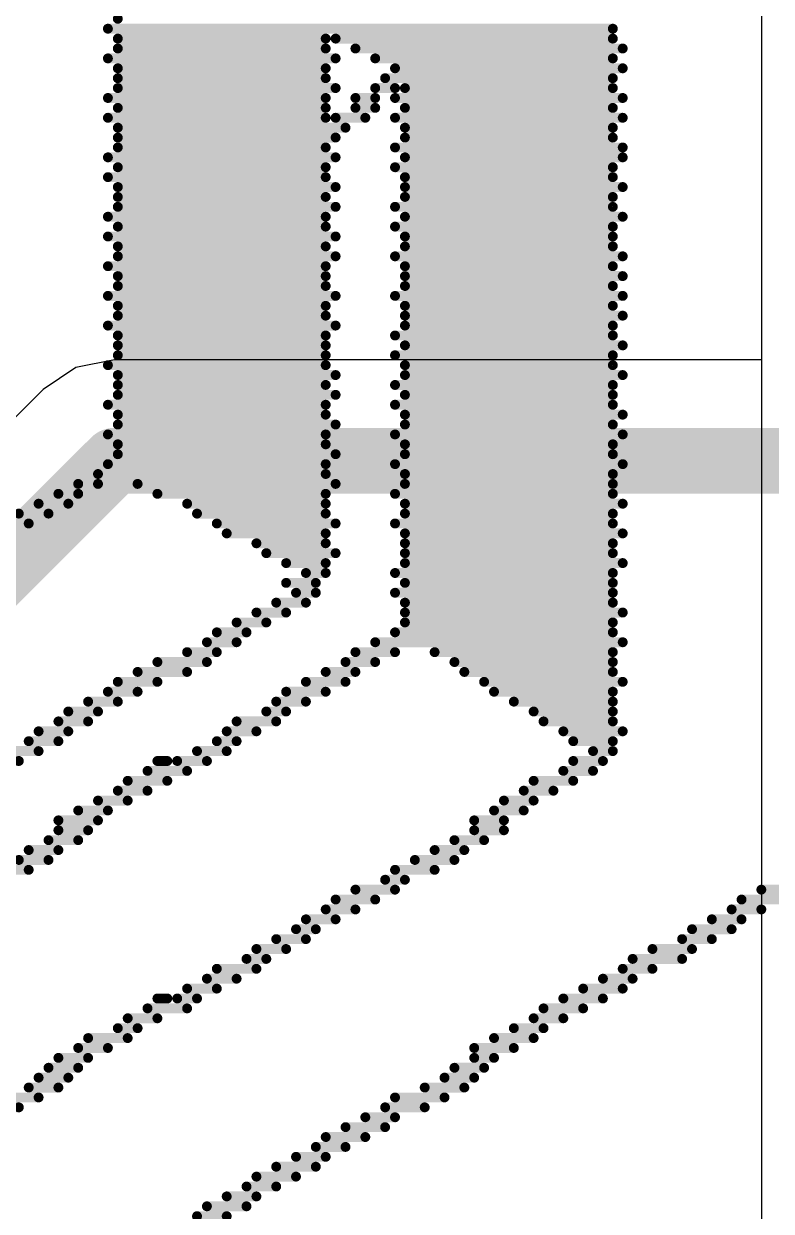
# Model space of a CAD drawing. Header units: millimetres. Extents: x 84.4 to 173.9, y 144 to 177.
# Drawn here: x 141.005 to 143.881, y 156.127 to 160.699 of the extents above; entities that cross this region are included whole.
import ezdxf

# ---------------------------------------------------------------- set-up
doc = ezdxf.new("R2010")
doc.units = ezdxf.units.MM
for name, color, linetype in [('BottomLayer', 5, 'Continuous'), ('BottomOverlay', 54, 'Continuous'), ('TopLayer', 1, 'Continuous')]:
    doc.layers.add(name, color=color, linetype=linetype)

msp = doc.modelspace()

# ---------------------------------------------------------------- linework, layer by layer
at = {"layer": 'BottomLayer'}
for p, q in [((143.843, 167.1113), (143.843, 159.4047)), ((141.3538, 159.4047), (141.2052, 159.3751)), ((143.843, 159.4047), (141.3538, 159.4047)), ((141.2052, 159.3751), (141.0791, 159.2909)), ((141.0791, 159.2909), (134.0047, 152.2165))]:
    msp.add_line(p, q, dxfattribs=at)
at = {"layer": 'BottomLayer', "const_width": 0.254}
for points in [[(134.1656, 151.828), (141.3538, 159.0162)], [(141.3538, 159.0162), (150.828, 159.0162)]]:
    msp.add_lwpolyline(points, dxfattribs=at)
at = {"layer": 'BottomLayer', "const_width": 0.127}
msp.add_lwpolyline([(141.2903, 159.0162, 1), (141.4173, 159.0162, 1)], format="xyb", close=True, dxfattribs=at)
msp.add_lwpolyline([(141.2903, 159.0162, 1), (141.4173, 159.0162, 1)], format="xyb", close=True, dxfattribs=at)
at = {"layer": 'BottomOverlay', "const_width": 0.0191}
for points in [[(141.357, 160.718, 1), (141.376, 160.718, 1)], [(141.3189, 160.6799, 1), (141.3379, 160.6799, 1)], [(141.357, 160.6418, 1), (141.376, 160.6418, 1)], [(142.1571, 160.6418, 1), (142.1761, 160.6418, 1)], [(142.1952, 160.6418, 1), (142.2142, 160.6418, 1)], [(143.262, 160.6799, 1), (143.281, 160.6799, 1)], [(143.262, 160.6418, 1), (143.281, 160.6418, 1)], [(141.357, 160.6037, 1), (141.376, 160.6037, 1)], [(142.1571, 160.6037, 1), (142.1761, 160.6037, 1)], [(142.2714, 160.6037, 1), (142.2904, 160.6037, 1)], [(143.3001, 160.6037, 1), (143.3191, 160.6037, 1)], [(141.3189, 160.5656, 1), (141.3379, 160.5656, 1)], [(142.1952, 160.5656, 1), (142.2142, 160.5656, 1)], [(142.3476, 160.5656, 1), (142.3666, 160.5656, 1)], [(143.262, 160.5656, 1), (143.281, 160.5656, 1)], [(141.357, 160.5275, 1), (141.376, 160.5275, 1)], [(142.1571, 160.5275, 1), (142.1761, 160.5275, 1)], [(142.4238, 160.5275, 1), (142.4428, 160.5275, 1)], [(143.3001, 160.5275, 1), (143.3191, 160.5275, 1)], [(141.357, 160.4894, 1), (141.376, 160.4894, 1)], [(142.1571, 160.4894, 1), (142.1761, 160.4894, 1)], [(142.3857, 160.4894, 1), (142.4047, 160.4894, 1)], [(143.262, 160.4894, 1), (143.281, 160.4894, 1)], [(141.3189, 160.4132, 1), (141.3379, 160.4132, 1)], [(141.357, 160.4513, 1), (141.376, 160.4513, 1)], [(142.1571, 160.4132, 1), (142.1761, 160.4132, 1)], [(142.1952, 160.4513, 1), (142.2142, 160.4513, 1)], [(142.2714, 160.4132, 1), (142.2904, 160.4132, 1)], [(142.3476, 160.4513, 1), (142.3666, 160.4513, 1)], [(142.3476, 160.4132, 1), (142.3666, 160.4132, 1)], [(142.4238, 160.4513, 1), (142.4428, 160.4513, 1)], [(142.4238, 160.4132, 1), (142.4428, 160.4132, 1)], [(142.4619, 160.4513, 1), (142.4809, 160.4513, 1)], [(143.262, 160.4513, 1), (143.281, 160.4513, 1)], [(143.3001, 160.4132, 1), (143.3191, 160.4132, 1)], [(141.357, 160.3751, 1), (141.376, 160.3751, 1)], [(142.1571, 160.3751, 1), (142.1761, 160.3751, 1)], [(142.2714, 160.3751, 1), (142.2904, 160.3751, 1)], [(142.3476, 160.3751, 1), (142.3666, 160.3751, 1)], [(142.4619, 160.3751, 1), (142.4809, 160.3751, 1)], [(143.262, 160.3751, 1), (143.281, 160.3751, 1)], [(141.3189, 160.337, 1), (141.3379, 160.337, 1)], [(142.1571, 160.337, 1), (142.1761, 160.337, 1)], [(142.1952, 160.337, 1), (142.2142, 160.337, 1)], [(142.3095, 160.337, 1), (142.3285, 160.337, 1)], [(142.4238, 160.337, 1), (142.4428, 160.337, 1)], [(143.3001, 160.337, 1), (143.3191, 160.337, 1)], [(141.357, 160.2989, 1), (141.376, 160.2989, 1)], [(142.2333, 160.2989, 1), (142.2523, 160.2989, 1)], [(142.4619, 160.2989, 1), (142.4809, 160.2989, 1)], [(143.262, 160.2989, 1), (143.281, 160.2989, 1)], [(141.357, 160.2608, 1), (141.376, 160.2608, 1)], [(142.1952, 160.2608, 1), (142.2142, 160.2608, 1)], [(142.4619, 160.2608, 1), (142.4809, 160.2608, 1)], [(143.262, 160.2608, 1), (143.281, 160.2608, 1)], [(141.3189, 160.1846, 1), (141.3379, 160.1846, 1)], [(141.357, 160.2227, 1), (141.376, 160.2227, 1)], [(142.1571, 160.2227, 1), (142.1761, 160.2227, 1)], [(142.1952, 160.1846, 1), (142.2142, 160.1846, 1)], [(142.4238, 160.2227, 1), (142.4428, 160.2227, 1)], [(142.4619, 160.1846, 1), (142.4809, 160.1846, 1)], [(143.3001, 160.2227, 1), (143.3191, 160.2227, 1)], [(143.3001, 160.1846, 1), (143.3191, 160.1846, 1)], [(141.357, 160.1465, 1), (141.376, 160.1465, 1)], [(142.1571, 160.1465, 1), (142.1761, 160.1465, 1)], [(142.4238, 160.1465, 1), (142.4428, 160.1465, 1)], [(143.262, 160.1465, 1), (143.281, 160.1465, 1)], [(141.3189, 160.1084, 1), (141.3379, 160.1084, 1)], [(142.1571, 160.1084, 1), (142.1761, 160.1084, 1)], [(142.4619, 160.1084, 1), (142.4809, 160.1084, 1)], [(143.262, 160.1084, 1), (143.281, 160.1084, 1)], [(141.357, 160.0703, 1), (141.376, 160.0703, 1)], [(142.1952, 160.0703, 1), (142.2142, 160.0703, 1)], [(142.4619, 160.0703, 1), (142.4809, 160.0703, 1)], [(143.3001, 160.0703, 1), (143.3191, 160.0703, 1)], [(141.357, 160.0322, 1), (141.376, 160.0322, 1)], [(142.1571, 160.0322, 1), (142.1761, 160.0322, 1)], [(142.4619, 160.0322, 1), (142.4809, 160.0322, 1)], [(143.262, 160.0322, 1), (143.281, 160.0322, 1)], [(141.3189, 159.956, 1), (141.3379, 159.956, 1)], [(141.357, 159.9941, 1), (141.376, 159.9941, 1)], [(142.1571, 159.956, 1), (142.1761, 159.956, 1)], [(142.1952, 159.9941, 1), (142.2142, 159.9941, 1)], [(142.4238, 159.9941, 1), (142.4428, 159.9941, 1)], [(142.4619, 159.956, 1), (142.4809, 159.956, 1)], [(143.262, 159.9941, 1), (143.281, 159.9941, 1)], [(143.3001, 159.956, 1), (143.3191, 159.956, 1)], [(141.357, 159.9179, 1), (141.376, 159.9179, 1)], [(142.1571, 159.9179, 1), (142.1761, 159.9179, 1)], [(142.4238, 159.9179, 1), (142.4428, 159.9179, 1)], [(143.262, 159.9179, 1), (143.281, 159.9179, 1)], [(141.3189, 159.8798, 1), (141.3379, 159.8798, 1)], [(142.1952, 159.8798, 1), (142.2142, 159.8798, 1)], [(142.4619, 159.8798, 1), (142.4809, 159.8798, 1)], [(143.262, 159.8798, 1), (143.281, 159.8798, 1)], [(141.357, 159.8417, 1), (141.376, 159.8417, 1)], [(142.1571, 159.8417, 1), (142.1761, 159.8417, 1)], [(142.4619, 159.8417, 1), (142.4809, 159.8417, 1)], [(143.262, 159.8417, 1), (143.281, 159.8417, 1)], [(141.357, 159.8036, 1), (141.376, 159.8036, 1)], [(142.1952, 159.8036, 1), (142.2142, 159.8036, 1)], [(142.4238, 159.8036, 1), (142.4428, 159.8036, 1)], [(143.3001, 159.8036, 1), (143.3191, 159.8036, 1)], [(141.3189, 159.7655, 1), (141.3379, 159.7655, 1)], [(141.357, 159.7274, 1), (141.376, 159.7274, 1)], [(142.1571, 159.7655, 1), (142.1761, 159.7655, 1)], [(142.1571, 159.7274, 1), (142.1761, 159.7274, 1)], [(142.4619, 159.7655, 1), (142.4809, 159.7655, 1)], [(142.4619, 159.7274, 1), (142.4809, 159.7274, 1)], [(143.262, 159.7655, 1), (143.281, 159.7655, 1)], [(143.3001, 159.7274, 1), (143.3191, 159.7274, 1)], [(141.357, 159.6893, 1), (141.376, 159.6893, 1)], [(142.1571, 159.6893, 1), (142.1761, 159.6893, 1)], [(142.4619, 159.6893, 1), (142.4809, 159.6893, 1)], [(143.262, 159.6893, 1), (143.281, 159.6893, 1)], [(141.3189, 159.6512, 1), (141.3379, 159.6512, 1)], [(142.1952, 159.6512, 1), (142.2142, 159.6512, 1)], [(142.4238, 159.6512, 1), (142.4428, 159.6512, 1)], [(143.3001, 159.6512, 1), (143.3191, 159.6512, 1)], [(141.357, 159.6131, 1), (141.376, 159.6131, 1)], [(142.1571, 159.6131, 1), (142.1761, 159.6131, 1)], [(142.4619, 159.6131, 1), (142.4809, 159.6131, 1)], [(143.262, 159.6131, 1), (143.281, 159.6131, 1)], [(141.357, 159.575, 1), (141.376, 159.575, 1)], [(142.1571, 159.575, 1), (142.1761, 159.575, 1)], [(142.4619, 159.575, 1), (142.4809, 159.575, 1)], [(143.3001, 159.575, 1), (143.3191, 159.575, 1)], [(141.3189, 159.5369, 1), (141.3379, 159.5369, 1)], [(141.357, 159.4988, 1), (141.376, 159.4988, 1)], [(142.1571, 159.4988, 1), (142.1761, 159.4988, 1)], [(142.1952, 159.5369, 1), (142.2142, 159.5369, 1)], [(142.4238, 159.4988, 1), (142.4428, 159.4988, 1)], [(142.4619, 159.5369, 1), (142.4809, 159.5369, 1)], [(143.262, 159.5369, 1), (143.281, 159.5369, 1)], [(143.262, 159.4988, 1), (143.281, 159.4988, 1)], [(141.357, 159.4607, 1), (141.376, 159.4607, 1)], [(142.1571, 159.4607, 1), (142.1761, 159.4607, 1)], [(142.4619, 159.4607, 1), (142.4809, 159.4607, 1)], [(143.3001, 159.4607, 1), (143.3191, 159.4607, 1)], [(141.357, 159.4226, 1), (141.376, 159.4226, 1)], [(142.1571, 159.4226, 1), (142.1761, 159.4226, 1)], [(142.4238, 159.4226, 1), (142.4428, 159.4226, 1)], [(143.262, 159.4226, 1), (143.281, 159.4226, 1)], [(141.3189, 159.3845, 1), (141.3379, 159.3845, 1)], [(142.1571, 159.3845, 1), (142.1761, 159.3845, 1)], [(142.4619, 159.3845, 1), (142.4809, 159.3845, 1)], [(143.262, 159.3845, 1), (143.281, 159.3845, 1)], [(141.357, 159.3464, 1), (141.376, 159.3464, 1)], [(142.1952, 159.3464, 1), (142.2142, 159.3464, 1)], [(142.4619, 159.3464, 1), (142.4809, 159.3464, 1)], [(143.3001, 159.3464, 1), (143.3191, 159.3464, 1)], [(141.357, 159.3083, 1), (141.376, 159.3083, 1)], [(141.357, 159.2702, 1), (141.376, 159.2702, 1)], [(142.1571, 159.3083, 1), (142.1761, 159.3083, 1)], [(142.1952, 159.2702, 1), (142.2142, 159.2702, 1)], [(142.4238, 159.3083, 1), (142.4428, 159.3083, 1)], [(142.4619, 159.2702, 1), (142.4809, 159.2702, 1)], [(143.262, 159.3083, 1), (143.281, 159.3083, 1)], [(143.262, 159.2702, 1), (143.281, 159.2702, 1)], [(141.3189, 159.2321, 1), (141.3379, 159.2321, 1)], [(142.1571, 159.2321, 1), (142.1761, 159.2321, 1)], [(142.4238, 159.2321, 1), (142.4428, 159.2321, 1)], [(143.262, 159.2321, 1), (143.281, 159.2321, 1)], [(141.357, 159.194, 1), (141.376, 159.194, 1)], [(142.1571, 159.194, 1), (142.1761, 159.194, 1)], [(142.4619, 159.194, 1), (142.4809, 159.194, 1)], [(143.3001, 159.194, 1), (143.3191, 159.194, 1)], [(141.357, 159.1559, 1), (141.376, 159.1559, 1)], [(142.1952, 159.1559, 1), (142.2142, 159.1559, 1)], [(142.4619, 159.1559, 1), (142.4809, 159.1559, 1)], [(143.262, 159.1559, 1), (143.281, 159.1559, 1)], [(141.3189, 159.1178, 1), (141.3379, 159.1178, 1)], [(142.1571, 159.1178, 1), (142.1761, 159.1178, 1)], [(142.4238, 159.1178, 1), (142.4428, 159.1178, 1)], [(143.3001, 159.1178, 1), (143.3191, 159.1178, 1)], [(141.357, 159.0797, 1), (141.376, 159.0797, 1)], [(141.357, 159.0416, 1), (141.376, 159.0416, 1)], [(142.1571, 159.0797, 1), (142.1761, 159.0797, 1)], [(142.1952, 159.0416, 1), (142.2142, 159.0416, 1)], [(142.4619, 159.0797, 1), (142.4809, 159.0797, 1)], [(142.4619, 159.0416, 1), (142.4809, 159.0416, 1)], [(143.262, 159.0797, 1), (143.281, 159.0797, 1)], [(143.262, 159.0416, 1), (143.281, 159.0416, 1)], [(141.3189, 159.0035, 1), (141.3379, 159.0035, 1)], [(142.1571, 159.0035, 1), (142.1761, 159.0035, 1)], [(142.4238, 159.0035, 1), (142.4428, 159.0035, 1)], [(143.3001, 159.0035, 1), (143.3191, 159.0035, 1)], [(141.2808, 158.9654, 1), (141.2998, 158.9654, 1)], [(142.1571, 158.9654, 1), (142.1761, 158.9654, 1)], [(142.4619, 158.9654, 1), (142.4809, 158.9654, 1)], [(143.262, 158.9654, 1), (143.281, 158.9654, 1)], [(141.2046, 158.9273, 1), (141.2236, 158.9273, 1)], [(141.2808, 158.9273, 1), (141.2998, 158.9273, 1)], [(141.4332, 158.9273, 1), (141.4522, 158.9273, 1)], [(142.1952, 158.9273, 1), (142.2142, 158.9273, 1)], [(142.4619, 158.9273, 1), (142.4809, 158.9273, 1)], [(143.262, 158.9273, 1), (143.281, 158.9273, 1)], [(141.1284, 158.8892, 1), (141.1474, 158.8892, 1)], [(141.2046, 158.8892, 1), (141.2236, 158.8892, 1)], [(141.5094, 158.8892, 1), (141.5284, 158.8892, 1)], [(142.1571, 158.8892, 1), (142.1761, 158.8892, 1)], [(142.4238, 158.8892, 1), (142.4428, 158.8892, 1)], [(143.262, 158.8892, 1), (143.281, 158.8892, 1)], [(140.976, 158.813, 1), (140.995, 158.813, 1)], [(141.0522, 158.8511, 1), (141.0712, 158.8511, 1)], [(141.0903, 158.813, 1), (141.1093, 158.813, 1)], [(141.1665, 158.8511, 1), (141.1855, 158.8511, 1)], [(141.6237, 158.8511, 1), (141.6427, 158.8511, 1)], [(141.6618, 158.813, 1), (141.6808, 158.813, 1)], [(142.1571, 158.8511, 1), (142.1761, 158.8511, 1)], [(142.1571, 158.813, 1), (142.1761, 158.813, 1)], [(142.4619, 158.8511, 1), (142.4809, 158.8511, 1)], [(142.4619, 158.813, 1), (142.4809, 158.813, 1)], [(143.262, 158.813, 1), (143.281, 158.813, 1)], [(143.3001, 158.8511, 1), (143.3191, 158.8511, 1)], [(141.0141, 158.7749, 1), (141.0331, 158.7749, 1)], [(141.738, 158.7749, 1), (141.757, 158.7749, 1)], [(142.1952, 158.7749, 1), (142.2142, 158.7749, 1)], [(142.4238, 158.7749, 1), (142.4428, 158.7749, 1)], [(143.262, 158.7749, 1), (143.281, 158.7749, 1)], [(141.7761, 158.7368, 1), (141.7951, 158.7368, 1)], [(142.1571, 158.7368, 1), (142.1761, 158.7368, 1)], [(142.4619, 158.7368, 1), (142.4809, 158.7368, 1)], [(143.3001, 158.7368, 1), (143.3191, 158.7368, 1)], [(141.8904, 158.6987, 1), (141.9094, 158.6987, 1)], [(142.1571, 158.6987, 1), (142.1761, 158.6987, 1)], [(142.4619, 158.6987, 1), (142.4809, 158.6987, 1)], [(143.262, 158.6987, 1), (143.281, 158.6987, 1)], [(141.9285, 158.6606, 1), (141.9475, 158.6606, 1)], [(142.1952, 158.6606, 1), (142.2142, 158.6606, 1)], [(142.4619, 158.6606, 1), (142.4809, 158.6606, 1)], [(143.262, 158.6606, 1), (143.281, 158.6606, 1)], [(142.0047, 158.6225, 1), (142.0237, 158.6225, 1)], [(142.0809, 158.5844, 1), (142.0999, 158.5844, 1)], [(142.1571, 158.6225, 1), (142.1761, 158.6225, 1)], [(142.1571, 158.5844, 1), (142.1761, 158.5844, 1)], [(142.4238, 158.5844, 1), (142.4428, 158.5844, 1)], [(142.4619, 158.6225, 1), (142.4809, 158.6225, 1)], [(143.262, 158.5844, 1), (143.281, 158.5844, 1)], [(143.3001, 158.6225, 1), (143.3191, 158.6225, 1)], [(142.0047, 158.5463, 1), (142.0237, 158.5463, 1)], [(142.119, 158.5463, 1), (142.138, 158.5463, 1)], [(142.4619, 158.5463, 1), (142.4809, 158.5463, 1)], [(143.262, 158.5463, 1), (143.281, 158.5463, 1)], [(142.0428, 158.5082, 1), (142.0618, 158.5082, 1)], [(142.119, 158.5082, 1), (142.138, 158.5082, 1)], [(142.4238, 158.5082, 1), (142.4428, 158.5082, 1)], [(143.262, 158.5082, 1), (143.281, 158.5082, 1)], [(141.9666, 158.4701, 1), (141.9856, 158.4701, 1)], [(142.0809, 158.4701, 1), (142.0999, 158.4701, 1)], [(142.4619, 158.4701, 1), (142.4809, 158.4701, 1)], [(143.262, 158.4701, 1), (143.281, 158.4701, 1)], [(141.8904, 158.432, 1), (141.9094, 158.432, 1)], [(142.0047, 158.432, 1), (142.0237, 158.432, 1)], [(142.4619, 158.432, 1), (142.4809, 158.432, 1)], [(143.3001, 158.432, 1), (143.3191, 158.432, 1)], [(141.738, 158.3558, 1), (141.757, 158.3558, 1)], [(141.8142, 158.3939, 1), (141.8332, 158.3939, 1)], [(141.8523, 158.3558, 1), (141.8713, 158.3558, 1)], [(141.9285, 158.3939, 1), (141.9475, 158.3939, 1)], [(142.4238, 158.3558, 1), (142.4428, 158.3558, 1)], [(142.4619, 158.3939, 1), (142.4809, 158.3939, 1)], [(143.262, 158.3939, 1), (143.281, 158.3939, 1)], [(143.262, 158.3558, 1), (143.281, 158.3558, 1)], [(141.6999, 158.3177, 1), (141.7189, 158.3177, 1)], [(141.8142, 158.3177, 1), (141.8332, 158.3177, 1)], [(142.3476, 158.3177, 1), (142.3666, 158.3177, 1)], [(143.3001, 158.3177, 1), (143.3191, 158.3177, 1)], [(141.6237, 158.2796, 1), (141.6427, 158.2796, 1)], [(141.738, 158.2796, 1), (141.757, 158.2796, 1)], [(142.2714, 158.2796, 1), (142.2904, 158.2796, 1)], [(142.4238, 158.2796, 1), (142.4428, 158.2796, 1)], [(142.5762, 158.2796, 1), (142.5952, 158.2796, 1)], [(143.262, 158.2796, 1), (143.281, 158.2796, 1)], [(141.5094, 158.2415, 1), (141.5284, 158.2415, 1)], [(141.6999, 158.2415, 1), (141.7189, 158.2415, 1)], [(142.2333, 158.2415, 1), (142.2523, 158.2415, 1)], [(142.3476, 158.2415, 1), (142.3666, 158.2415, 1)], [(142.6524, 158.2415, 1), (142.6714, 158.2415, 1)], [(143.262, 158.2415, 1), (143.281, 158.2415, 1)], [(141.4332, 158.2034, 1), (141.4522, 158.2034, 1)], [(141.6237, 158.2034, 1), (141.6427, 158.2034, 1)], [(142.1571, 158.2034, 1), (142.1761, 158.2034, 1)], [(142.2714, 158.2034, 1), (142.2904, 158.2034, 1)], [(142.6905, 158.2034, 1), (142.7095, 158.2034, 1)], [(143.262, 158.2034, 1), (143.281, 158.2034, 1)], [(141.3189, 158.1272, 1), (141.3379, 158.1272, 1)], [(141.357, 158.1653, 1), (141.376, 158.1653, 1)], [(141.4332, 158.1272, 1), (141.4522, 158.1272, 1)], [(141.5094, 158.1653, 1), (141.5284, 158.1653, 1)], [(142.0047, 158.1272, 1), (142.0237, 158.1272, 1)], [(142.0809, 158.1653, 1), (142.0999, 158.1653, 1)], [(142.1571, 158.1272, 1), (142.1761, 158.1272, 1)], [(142.2333, 158.1653, 1), (142.2523, 158.1653, 1)], [(142.7667, 158.1653, 1), (142.7857, 158.1653, 1)], [(142.8048, 158.1272, 1), (142.8238, 158.1272, 1)], [(143.262, 158.1272, 1), (143.281, 158.1272, 1)], [(143.3001, 158.1653, 1), (143.3191, 158.1653, 1)], [(141.2427, 158.0891, 1), (141.2617, 158.0891, 1)], [(141.357, 158.0891, 1), (141.376, 158.0891, 1)], [(141.9666, 158.0891, 1), (141.9856, 158.0891, 1)], [(142.0809, 158.0891, 1), (142.0999, 158.0891, 1)], [(142.881, 158.0891, 1), (142.9, 158.0891, 1)], [(143.262, 158.0891, 1), (143.281, 158.0891, 1)], [(141.1665, 158.051, 1), (141.1855, 158.051, 1)], [(141.2808, 158.051, 1), (141.2998, 158.051, 1)], [(141.9285, 158.051, 1), (141.9475, 158.051, 1)], [(142.0047, 158.051, 1), (142.0237, 158.051, 1)], [(142.9572, 158.051, 1), (142.9762, 158.051, 1)], [(143.262, 158.051, 1), (143.281, 158.051, 1)], [(141.1284, 158.0129, 1), (141.1474, 158.0129, 1)], [(141.2427, 158.0129, 1), (141.2617, 158.0129, 1)], [(141.8142, 158.0129, 1), (141.8332, 158.0129, 1)], [(141.9666, 158.0129, 1), (141.9856, 158.0129, 1)], [(142.9953, 158.0129, 1), (143.0143, 158.0129, 1)], [(143.262, 158.0129, 1), (143.281, 158.0129, 1)], [(141.0522, 157.9748, 1), (141.0712, 157.9748, 1)], [(141.1665, 157.9748, 1), (141.1855, 157.9748, 1)], [(141.7761, 157.9748, 1), (141.7951, 157.9748, 1)], [(141.8904, 157.9748, 1), (141.9094, 157.9748, 1)], [(143.0715, 157.9748, 1), (143.0905, 157.9748, 1)], [(143.3001, 157.9748, 1), (143.3191, 157.9748, 1)], [(141.0141, 157.9367, 1), (141.0331, 157.9367, 1)], [(141.0522, 157.8986, 1), (141.0712, 157.8986, 1)], [(141.1284, 157.9367, 1), (141.1474, 157.9367, 1)], [(141.6618, 157.8986, 1), (141.6808, 157.8986, 1)], [(141.738, 157.9367, 1), (141.757, 157.9367, 1)], [(141.7761, 157.8986, 1), (141.7951, 157.8986, 1)], [(141.8142, 157.9367, 1), (141.8332, 157.9367, 1)], [(143.1096, 157.9367, 1), (143.1286, 157.9367, 1)], [(143.1858, 157.8986, 1), (143.2048, 157.8986, 1)], [(143.262, 157.9367, 1), (143.281, 157.9367, 1)], [(143.262, 157.8986, 1), (143.281, 157.8986, 1)], [(140.976, 157.8605, 1), (140.995, 157.8605, 1)], [(141.5094, 157.8605, 1), (141.5284, 157.8605, 1)], [(141.5475, 157.8605, 1), (141.5665, 157.8605, 1)], [(141.5856, 157.8605, 1), (141.6046, 157.8605, 1)], [(141.6999, 157.8605, 1), (141.7189, 157.8605, 1)], [(143.1096, 157.8605, 1), (143.1286, 157.8605, 1)], [(143.2239, 157.8605, 1), (143.2429, 157.8605, 1)], [(141.4713, 157.8224, 1), (141.4903, 157.8224, 1)], [(141.6237, 157.8224, 1), (141.6427, 157.8224, 1)], [(143.0715, 157.8224, 1), (143.0905, 157.8224, 1)], [(143.1858, 157.8224, 1), (143.2048, 157.8224, 1)], [(141.3951, 157.7843, 1), (141.4141, 157.7843, 1)], [(141.5475, 157.7843, 1), (141.5665, 157.7843, 1)], [(142.9572, 157.7843, 1), (142.9762, 157.7843, 1)], [(143.1096, 157.7843, 1), (143.1286, 157.7843, 1)], [(141.357, 157.7462, 1), (141.376, 157.7462, 1)], [(141.4713, 157.7462, 1), (141.4903, 157.7462, 1)], [(142.9191, 157.7462, 1), (142.9381, 157.7462, 1)], [(143.0334, 157.7462, 1), (143.0524, 157.7462, 1)], [(141.2046, 157.67, 1), (141.2236, 157.67, 1)], [(141.2808, 157.7081, 1), (141.2998, 157.7081, 1)], [(141.3189, 157.67, 1), (141.3379, 157.67, 1)], [(141.3951, 157.7081, 1), (141.4141, 157.7081, 1)], [(142.8048, 157.67, 1), (142.8238, 157.67, 1)], [(142.8429, 157.7081, 1), (142.8619, 157.7081, 1)], [(142.9191, 157.67, 1), (142.9381, 157.67, 1)], [(142.9572, 157.7081, 1), (142.9762, 157.7081, 1)], [(141.1284, 157.6319, 1), (141.1474, 157.6319, 1)], [(141.2808, 157.6319, 1), (141.2998, 157.6319, 1)], [(142.7286, 157.6319, 1), (142.7476, 157.6319, 1)], [(142.8429, 157.6319, 1), (142.8619, 157.6319, 1)], [(141.1284, 157.5938, 1), (141.1474, 157.5938, 1)], [(141.2427, 157.5938, 1), (141.2617, 157.5938, 1)], [(142.7286, 157.5938, 1), (142.7476, 157.5938, 1)], [(142.8429, 157.5938, 1), (142.8619, 157.5938, 1)], [(141.0903, 157.5557, 1), (141.1093, 157.5557, 1)], [(141.2046, 157.5557, 1), (141.2236, 157.5557, 1)], [(142.6524, 157.5557, 1), (142.6714, 157.5557, 1)], [(142.7667, 157.5557, 1), (142.7857, 157.5557, 1)], [(141.0141, 157.5176, 1), (141.0331, 157.5176, 1)], [(141.1284, 157.5176, 1), (141.1474, 157.5176, 1)], [(142.5762, 157.5176, 1), (142.5952, 157.5176, 1)], [(142.6905, 157.5176, 1), (142.7095, 157.5176, 1)], [(140.976, 157.4795, 1), (140.995, 157.4795, 1)], [(141.0141, 157.4414, 1), (141.0331, 157.4414, 1)], [(141.0903, 157.4795, 1), (141.1093, 157.4795, 1)], [(142.4238, 157.4414, 1), (142.4428, 157.4414, 1)], [(142.5, 157.4795, 1), (142.519, 157.4795, 1)], [(142.5762, 157.4414, 1), (142.5952, 157.4414, 1)], [(142.6524, 157.4795, 1), (142.6714, 157.4795, 1)], [(142.3857, 157.4033, 1), (142.4047, 157.4033, 1)], [(142.4619, 157.4033, 1), (142.4809, 157.4033, 1)], [(142.2714, 157.3652, 1), (142.2904, 157.3652, 1)], [(142.4238, 157.3652, 1), (142.4428, 157.3652, 1)], [(143.8335, 157.3652, 1), (143.8525, 157.3652, 1)], [(142.1952, 157.3271, 1), (142.2142, 157.3271, 1)], [(142.3476, 157.3271, 1), (142.3666, 157.3271, 1)], [(143.7573, 157.3271, 1), (143.7763, 157.3271, 1)], [(142.1571, 157.289, 1), (142.1761, 157.289, 1)], [(142.2714, 157.289, 1), (142.2904, 157.289, 1)], [(143.7192, 157.289, 1), (143.7382, 157.289, 1)], [(143.8335, 157.289, 1), (143.8525, 157.289, 1)], [(142.0428, 157.2128, 1), (142.0618, 157.2128, 1)], [(142.0809, 157.2509, 1), (142.0999, 157.2509, 1)], [(142.119, 157.2128, 1), (142.138, 157.2128, 1)], [(142.1952, 157.2509, 1), (142.2142, 157.2509, 1)], [(143.5668, 157.2128, 1), (143.5858, 157.2128, 1)], [(143.643, 157.2509, 1), (143.662, 157.2509, 1)], [(143.7192, 157.2128, 1), (143.7382, 157.2128, 1)], [(143.7573, 157.2509, 1), (143.7763, 157.2509, 1)], [(141.9666, 157.1747, 1), (141.9856, 157.1747, 1)], [(142.0809, 157.1747, 1), (142.0999, 157.1747, 1)], [(143.5287, 157.1747, 1), (143.5477, 157.1747, 1)], [(143.643, 157.1747, 1), (143.662, 157.1747, 1)], [(141.8904, 157.1366, 1), (141.9094, 157.1366, 1)], [(142.0047, 157.1366, 1), (142.0237, 157.1366, 1)], [(143.4144, 157.1366, 1), (143.4334, 157.1366, 1)], [(143.5668, 157.1366, 1), (143.5858, 157.1366, 1)], [(141.8523, 157.0985, 1), (141.8713, 157.0985, 1)], [(141.9285, 157.0985, 1), (141.9475, 157.0985, 1)], [(143.3382, 157.0985, 1), (143.3572, 157.0985, 1)], [(143.5287, 157.0985, 1), (143.5477, 157.0985, 1)], [(141.738, 157.0604, 1), (141.757, 157.0604, 1)], [(141.8904, 157.0604, 1), (141.9094, 157.0604, 1)], [(143.3001, 157.0604, 1), (143.3191, 157.0604, 1)], [(143.4144, 157.0604, 1), (143.4334, 157.0604, 1)], [(141.6237, 156.9842, 1), (141.6427, 156.9842, 1)], [(141.6999, 157.0223, 1), (141.7189, 157.0223, 1)], [(141.738, 156.9842, 1), (141.757, 156.9842, 1)], [(141.8142, 157.0223, 1), (141.8332, 157.0223, 1)], [(143.1477, 156.9842, 1), (143.1667, 156.9842, 1)], [(143.2239, 157.0223, 1), (143.2429, 157.0223, 1)], [(143.3001, 156.9842, 1), (143.3191, 156.9842, 1)], [(143.3382, 157.0223, 1), (143.3572, 157.0223, 1)], [(141.5094, 156.9461, 1), (141.5284, 156.9461, 1)], [(141.5475, 156.9461, 1), (141.5665, 156.9461, 1)], [(141.5856, 156.9461, 1), (141.6046, 156.9461, 1)], [(141.6618, 156.9461, 1), (141.6808, 156.9461, 1)], [(143.0715, 156.9461, 1), (143.0905, 156.9461, 1)], [(143.2239, 156.9461, 1), (143.2429, 156.9461, 1)], [(141.4713, 156.908, 1), (141.4903, 156.908, 1)], [(141.6237, 156.908, 1), (141.6427, 156.908, 1)], [(142.9953, 156.908, 1), (143.0143, 156.908, 1)], [(143.1477, 156.908, 1), (143.1667, 156.908, 1)], [(141.3951, 156.8699, 1), (141.4141, 156.8699, 1)], [(141.5094, 156.8699, 1), (141.5284, 156.8699, 1)], [(142.9572, 156.8699, 1), (142.9762, 156.8699, 1)], [(143.0715, 156.8699, 1), (143.0905, 156.8699, 1)], [(141.357, 156.8318, 1), (141.376, 156.8318, 1)], [(141.4332, 156.8318, 1), (141.4522, 156.8318, 1)], [(142.881, 156.8318, 1), (142.9, 156.8318, 1)], [(142.9953, 156.8318, 1), (143.0143, 156.8318, 1)], [(141.2046, 156.7556, 1), (141.2236, 156.7556, 1)], [(141.2427, 156.7937, 1), (141.2617, 156.7937, 1)], [(141.3189, 156.7556, 1), (141.3379, 156.7556, 1)], [(141.3951, 156.7937, 1), (141.4141, 156.7937, 1)], [(142.7286, 156.7556, 1), (142.7476, 156.7556, 1)], [(142.8048, 156.7937, 1), (142.8238, 156.7937, 1)], [(142.881, 156.7556, 1), (142.9, 156.7556, 1)], [(142.9572, 156.7937, 1), (142.9762, 156.7937, 1)], [(141.1284, 156.7175, 1), (141.1474, 156.7175, 1)], [(141.2427, 156.7175, 1), (141.2617, 156.7175, 1)], [(142.7286, 156.7175, 1), (142.7476, 156.7175, 1)], [(142.8048, 156.7175, 1), (142.8238, 156.7175, 1)], [(141.0903, 156.6794, 1), (141.1093, 156.6794, 1)], [(141.2046, 156.6794, 1), (141.2236, 156.6794, 1)], [(142.6524, 156.6794, 1), (142.6714, 156.6794, 1)], [(142.7667, 156.6794, 1), (142.7857, 156.6794, 1)], [(141.0522, 156.6413, 1), (141.0712, 156.6413, 1)], [(141.1665, 156.6413, 1), (141.1855, 156.6413, 1)], [(142.6143, 156.6413, 1), (142.6333, 156.6413, 1)], [(142.7286, 156.6413, 1), (142.7476, 156.6413, 1)], [(141.0141, 156.6032, 1), (141.0331, 156.6032, 1)], [(141.1284, 156.6032, 1), (141.1474, 156.6032, 1)], [(142.5381, 156.6032, 1), (142.5571, 156.6032, 1)], [(142.6905, 156.6032, 1), (142.7095, 156.6032, 1)], [(140.976, 156.527, 1), (140.995, 156.527, 1)], [(141.0522, 156.5651, 1), (141.0712, 156.5651, 1)], [(142.3857, 156.527, 1), (142.4047, 156.527, 1)], [(142.4238, 156.5651, 1), (142.4428, 156.5651, 1)], [(142.5381, 156.527, 1), (142.5571, 156.527, 1)], [(142.6143, 156.5651, 1), (142.6333, 156.5651, 1)], [(142.3095, 156.4889, 1), (142.3285, 156.4889, 1)], [(142.4238, 156.4889, 1), (142.4428, 156.4889, 1)], [(142.2333, 156.4508, 1), (142.2523, 156.4508, 1)], [(142.3857, 156.4508, 1), (142.4047, 156.4508, 1)], [(142.1571, 156.4127, 1), (142.1761, 156.4127, 1)], [(142.3095, 156.4127, 1), (142.3285, 156.4127, 1)], [(142.119, 156.3746, 1), (142.138, 156.3746, 1)], [(142.2333, 156.3746, 1), (142.2523, 156.3746, 1)], [(141.9666, 156.2984, 1), (141.9856, 156.2984, 1)], [(142.0428, 156.3365, 1), (142.0618, 156.3365, 1)], [(142.119, 156.2984, 1), (142.138, 156.2984, 1)], [(142.1571, 156.3365, 1), (142.1761, 156.3365, 1)], [(141.8904, 156.2603, 1), (141.9094, 156.2603, 1)], [(142.0428, 156.2603, 1), (142.0618, 156.2603, 1)], [(141.8523, 156.2222, 1), (141.8713, 156.2222, 1)], [(141.9666, 156.2222, 1), (141.9856, 156.2222, 1)], [(141.7761, 156.1841, 1), (141.7951, 156.1841, 1)], [(141.8904, 156.1841, 1), (141.9094, 156.1841, 1)], [(141.6999, 156.146, 1), (141.7189, 156.146, 1)], [(141.8523, 156.146, 1), (141.8713, 156.146, 1)], [(141.6618, 156.1079, 1), (141.6808, 156.1079, 1)], [(141.7761, 156.1079, 1), (141.7951, 156.1079, 1)]]:
    msp.add_lwpolyline(points, format="xyb", close=True, dxfattribs=at)
at = {"layer": 'BottomOverlay', "const_width": 0.0381}
for points in [[(141.3284, 160.6799), (143.2715, 160.6799)], [(141.3665, 160.6418), (142.1666, 160.6418)], [(142.2047, 160.6418), (143.2715, 160.6418)], [(141.3665, 160.6037), (142.1666, 160.6037)], [(142.2809, 160.6037), (143.3096, 160.6037)], [(141.3284, 160.5656), (142.2047, 160.5656)], [(142.3571, 160.5656), (143.2715, 160.5656)], [(141.3665, 160.5275), (142.1666, 160.5275)], [(142.4333, 160.5275), (143.3096, 160.5275)], [(141.3665, 160.4894), (142.1666, 160.4894)], [(142.3952, 160.4894), (143.2715, 160.4894)], [(141.3284, 160.4132), (142.1666, 160.4132)], [(141.3665, 160.4513), (142.2047, 160.4513)], [(142.2809, 160.4132), (142.3571, 160.4132)], [(142.3571, 160.4513), (142.4333, 160.4513)], [(142.4333, 160.4132), (143.3096, 160.4132)], [(142.4714, 160.4513), (143.2715, 160.4513)], [(141.3665, 160.3751), (142.1666, 160.3751)], [(142.2809, 160.3751), (142.3571, 160.3751)], [(142.4714, 160.3751), (143.2715, 160.3751)], [(141.3284, 160.337), (142.1666, 160.337)], [(142.2047, 160.337), (142.319, 160.337)], [(142.4333, 160.337), (143.3096, 160.337)], [(141.3665, 160.2989), (142.2428, 160.2989)], [(142.4714, 160.2989), (143.2715, 160.2989)], [(141.3665, 160.2608), (142.2047, 160.2608)], [(142.4714, 160.2608), (143.2715, 160.2608)], [(141.3284, 160.1846), (142.2047, 160.1846)], [(141.3665, 160.2227), (142.1666, 160.2227)], [(142.4333, 160.2227), (143.3096, 160.2227)], [(142.4714, 160.1846), (143.3096, 160.1846)], [(141.3665, 160.1465), (142.1666, 160.1465)], [(142.4333, 160.1465), (143.2715, 160.1465)], [(141.3284, 160.1084), (142.1666, 160.1084)], [(142.4714, 160.1084), (143.2715, 160.1084)], [(141.3665, 160.0703), (142.2047, 160.0703)], [(142.4714, 160.0703), (143.3096, 160.0703)], [(141.3665, 160.0322), (142.1666, 160.0322)], [(142.4714, 160.0322), (143.2715, 160.0322)], [(141.3284, 159.956), (142.1666, 159.956)], [(141.3665, 159.9941), (142.2047, 159.9941)], [(142.4333, 159.9941), (143.2715, 159.9941)], [(142.4714, 159.956), (143.3096, 159.956)], [(141.3665, 159.9179), (142.1666, 159.9179)], [(142.4333, 159.9179), (143.2715, 159.9179)], [(141.3284, 159.8798), (142.2047, 159.8798)], [(142.4714, 159.8798), (143.2715, 159.8798)], [(141.3665, 159.8417), (142.1666, 159.8417)], [(142.4714, 159.8417), (143.2715, 159.8417)], [(141.3665, 159.8036), (142.2047, 159.8036)], [(142.4333, 159.8036), (143.3096, 159.8036)], [(141.3284, 159.7655), (142.1666, 159.7655)], [(141.3665, 159.7274), (142.1666, 159.7274)], [(142.4714, 159.7655), (143.2715, 159.7655)], [(142.4714, 159.7274), (143.3096, 159.7274)], [(141.3665, 159.6893), (142.1666, 159.6893)], [(142.4714, 159.6893), (143.2715, 159.6893)], [(141.3284, 159.6512), (142.2047, 159.6512)], [(142.4333, 159.6512), (143.3096, 159.6512)], [(141.3665, 159.6131), (142.1666, 159.6131)], [(142.4714, 159.6131), (143.2715, 159.6131)], [(141.3665, 159.575), (142.1666, 159.575)], [(142.4714, 159.575), (143.3096, 159.575)], [(141.3284, 159.5369), (142.2047, 159.5369)], [(141.3665, 159.4988), (142.1666, 159.4988)], [(142.4333, 159.4988), (143.2715, 159.4988)], [(142.4714, 159.5369), (143.2715, 159.5369)], [(141.3665, 159.4607), (142.1666, 159.4607)], [(142.4714, 159.4607), (143.3096, 159.4607)], [(141.3665, 159.4226), (142.1666, 159.4226)], [(142.4333, 159.4226), (143.2715, 159.4226)], [(141.3284, 159.3845), (142.1666, 159.3845)], [(142.4714, 159.3845), (143.2715, 159.3845)], [(141.3665, 159.3464), (142.2047, 159.3464)], [(142.4714, 159.3464), (143.3096, 159.3464)], [(141.3665, 159.3083), (142.1666, 159.3083)], [(141.3665, 159.2702), (142.2047, 159.2702)], [(142.4333, 159.3083), (143.2715, 159.3083)], [(142.4714, 159.2702), (143.2715, 159.2702)], [(141.3284, 159.2321), (142.1666, 159.2321)], [(142.4333, 159.2321), (143.2715, 159.2321)], [(141.3665, 159.194), (142.1666, 159.194)], [(142.4714, 159.194), (143.3096, 159.194)], [(141.3665, 159.1559), (142.2047, 159.1559)], [(142.4714, 159.1559), (143.2715, 159.1559)], [(141.3284, 159.1178), (142.1666, 159.1178)], [(142.4333, 159.1178), (143.3096, 159.1178)], [(141.3665, 159.0797), (142.1666, 159.0797)], [(141.3665, 159.0416), (142.2047, 159.0416)], [(142.4714, 159.0797), (143.2715, 159.0797)], [(142.4714, 159.0416), (143.2715, 159.0416)], [(141.3284, 159.0035), (142.1666, 159.0035)], [(142.4333, 159.0035), (143.3096, 159.0035)], [(141.2903, 158.9654), (142.1666, 158.9654)], [(142.4714, 158.9654), (143.2715, 158.9654)], [(141.2141, 158.9273), (141.2903, 158.9273)], [(141.4427, 158.9273), (142.2047, 158.9273)], [(142.4714, 158.9273), (143.2715, 158.9273)], [(141.1379, 158.8892), (141.2141, 158.8892)], [(141.5189, 158.8892), (142.1666, 158.8892)], [(142.4333, 158.8892), (143.2715, 158.8892)], [(140.9855, 158.813), (141.0998, 158.813)], [(141.0617, 158.8511), (141.176, 158.8511)], [(141.6332, 158.8511), (142.1666, 158.8511)], [(141.6713, 158.813), (142.1666, 158.813)], [(142.4714, 158.8511), (143.3096, 158.8511)], [(142.4714, 158.813), (143.2715, 158.813)], [(140.9474, 158.7749), (141.0236, 158.7749)], [(141.7475, 158.7749), (142.2047, 158.7749)], [(142.4333, 158.7749), (143.2715, 158.7749)], [(141.7856, 158.7368), (142.1666, 158.7368)], [(142.4714, 158.7368), (143.3096, 158.7368)], [(141.8999, 158.6987), (142.1666, 158.6987)], [(142.4714, 158.6987), (143.2715, 158.6987)], [(141.938, 158.6606), (142.2047, 158.6606)], [(142.4714, 158.6606), (143.2715, 158.6606)], [(142.0142, 158.6225), (142.1666, 158.6225)], [(142.0904, 158.5844), (142.1666, 158.5844)], [(142.4333, 158.5844), (143.2715, 158.5844)], [(142.4714, 158.6225), (143.3096, 158.6225)], [(142.0142, 158.5463), (142.1285, 158.5463)], [(142.4714, 158.5463), (143.2715, 158.5463)], [(142.0523, 158.5082), (142.1285, 158.5082)], [(142.4333, 158.5082), (143.2715, 158.5082)], [(141.9761, 158.4701), (142.0904, 158.4701)], [(142.4714, 158.4701), (143.2715, 158.4701)], [(141.8999, 158.432), (142.0142, 158.432)], [(142.4714, 158.432), (143.3096, 158.432)], [(141.7475, 158.3558), (141.8618, 158.3558)], [(141.8237, 158.3939), (141.938, 158.3939)], [(142.4333, 158.3558), (143.2715, 158.3558)], [(142.4714, 158.3939), (143.2715, 158.3939)], [(141.7094, 158.3177), (141.8237, 158.3177)], [(142.3571, 158.3177), (143.3096, 158.3177)], [(141.6332, 158.2796), (141.7475, 158.2796)], [(142.2809, 158.2796), (142.4333, 158.2796)], [(142.5857, 158.2796), (143.2715, 158.2796)], [(141.5189, 158.2415), (141.7094, 158.2415)], [(142.2428, 158.2415), (142.3571, 158.2415)], [(142.6619, 158.2415), (143.2715, 158.2415)], [(141.4427, 158.2034), (141.6332, 158.2034)], [(142.1666, 158.2034), (142.2809, 158.2034)], [(142.7, 158.2034), (143.2715, 158.2034)], [(141.3284, 158.1272), (141.4427, 158.1272)], [(141.3665, 158.1653), (141.5189, 158.1653)], [(142.0142, 158.1272), (142.1666, 158.1272)], [(142.0904, 158.1653), (142.2428, 158.1653)], [(142.7762, 158.1653), (143.3096, 158.1653)], [(142.8143, 158.1272), (143.2715, 158.1272)], [(141.2522, 158.0891), (141.3665, 158.0891)], [(141.9761, 158.0891), (142.0904, 158.0891)], [(142.8905, 158.0891), (143.2715, 158.0891)], [(141.176, 158.051), (141.2903, 158.051)], [(141.938, 158.051), (142.0142, 158.051)], [(142.9667, 158.051), (143.2715, 158.051)], [(141.1379, 158.0129), (141.2522, 158.0129)], [(141.8237, 158.0129), (141.9761, 158.0129)], [(143.0048, 158.0129), (143.2715, 158.0129)], [(141.0617, 157.9748), (141.176, 157.9748)], [(141.7856, 157.9748), (141.8999, 157.9748)], [(143.081, 157.9748), (143.3096, 157.9748)], [(140.9474, 157.8986), (141.0617, 157.8986)], [(141.0236, 157.9367), (141.1379, 157.9367)], [(141.6713, 157.8986), (141.7856, 157.8986)], [(141.7475, 157.9367), (141.8237, 157.9367)], [(143.1191, 157.9367), (143.2715, 157.9367)], [(143.1953, 157.8986), (143.2715, 157.8986)], [(140.8712, 157.8605), (140.9855, 157.8605)], [(141.5189, 157.8605), (141.557, 157.8605)], [(141.5951, 157.8605), (141.7094, 157.8605)], [(143.1191, 157.8605), (143.2334, 157.8605)], [(141.4808, 157.8224), (141.6332, 157.8224)], [(143.081, 157.8224), (143.1953, 157.8224)], [(141.4046, 157.7843), (141.557, 157.7843)], [(142.9667, 157.7843), (143.1191, 157.7843)], [(141.3665, 157.7462), (141.4808, 157.7462)], [(142.9286, 157.7462), (143.0429, 157.7462)], [(141.2141, 157.67), (141.3284, 157.67)], [(141.2903, 157.7081), (141.4046, 157.7081)], [(142.8143, 157.67), (142.9286, 157.67)], [(142.8524, 157.7081), (142.9667, 157.7081)], [(141.1379, 157.6319), (141.2903, 157.6319)], [(142.7381, 157.6319), (142.8524, 157.6319)], [(141.1379, 157.5938), (141.2522, 157.5938)], [(142.7381, 157.5938), (142.8524, 157.5938)], [(141.0998, 157.5557), (141.2141, 157.5557)], [(142.6619, 157.5557), (142.7762, 157.5557)], [(141.0236, 157.5176), (141.1379, 157.5176)], [(142.5857, 157.5176), (142.7, 157.5176)], [(140.8712, 157.4414), (141.0236, 157.4414)], [(140.9855, 157.4795), (141.0998, 157.4795)], [(142.4333, 157.4414), (142.5857, 157.4414)], [(142.5095, 157.4795), (142.6619, 157.4795)], [(142.3952, 157.4033), (142.4714, 157.4033)], [(142.2809, 157.3652), (142.4333, 157.3652)], [(143.843, 157.3652), (143.9954, 157.3652)], [(142.2047, 157.3271), (142.3571, 157.3271)], [(143.7668, 157.3271), (143.9192, 157.3271)], [(142.1666, 157.289), (142.2809, 157.289)], [(143.7287, 157.289), (143.843, 157.289)], [(142.0523, 157.2128), (142.1285, 157.2128)], [(142.0904, 157.2509), (142.2047, 157.2509)], [(143.5763, 157.2128), (143.7287, 157.2128)], [(143.6525, 157.2509), (143.7668, 157.2509)], [(141.9761, 157.1747), (142.0904, 157.1747)], [(143.5382, 157.1747), (143.6525, 157.1747)], [(141.8999, 157.1366), (142.0142, 157.1366)], [(143.4239, 157.1366), (143.5763, 157.1366)], [(141.8618, 157.0985), (141.938, 157.0985)], [(143.3477, 157.0985), (143.5382, 157.0985)], [(141.7475, 157.0604), (141.8999, 157.0604)], [(143.3096, 157.0604), (143.4239, 157.0604)], [(141.6332, 156.9842), (141.7475, 156.9842)], [(141.7094, 157.0223), (141.8237, 157.0223)], [(143.1572, 156.9842), (143.3096, 156.9842)], [(143.2334, 157.0223), (143.3477, 157.0223)], [(141.5189, 156.9461), (141.557, 156.9461)], [(141.5951, 156.9461), (141.6713, 156.9461)], [(143.081, 156.9461), (143.2334, 156.9461)], [(141.4808, 156.908), (141.6332, 156.908)], [(143.0048, 156.908), (143.1572, 156.908)], [(141.4046, 156.8699), (141.5189, 156.8699)], [(142.9667, 156.8699), (143.081, 156.8699)], [(141.3665, 156.8318), (141.4427, 156.8318)], [(142.8905, 156.8318), (143.0048, 156.8318)], [(141.2141, 156.7556), (141.3284, 156.7556)], [(141.2522, 156.7937), (141.4046, 156.7937)], [(142.7381, 156.7556), (142.8905, 156.7556)], [(142.8143, 156.7937), (142.9667, 156.7937)], [(141.1379, 156.7175), (141.2522, 156.7175)], [(142.7381, 156.7175), (142.8143, 156.7175)], [(141.0998, 156.6794), (141.2141, 156.6794)], [(142.6619, 156.6794), (142.7762, 156.6794)], [(141.0617, 156.6413), (141.176, 156.6413)], [(142.6238, 156.6413), (142.7381, 156.6413)], [(141.0236, 156.6032), (141.1379, 156.6032)], [(142.5476, 156.6032), (142.7, 156.6032)], [(140.8712, 156.527), (140.9855, 156.527)], [(140.9474, 156.5651), (141.0617, 156.5651)], [(142.3952, 156.527), (142.5476, 156.527)], [(142.4333, 156.5651), (142.6238, 156.5651)], [(142.319, 156.4889), (142.4333, 156.4889)], [(142.2428, 156.4508), (142.3952, 156.4508)], [(142.1666, 156.4127), (142.319, 156.4127)], [(142.1285, 156.3746), (142.2428, 156.3746)], [(141.9761, 156.2984), (142.1285, 156.2984)], [(142.0523, 156.3365), (142.1666, 156.3365)], [(141.8999, 156.2603), (142.0523, 156.2603)], [(141.8618, 156.2222), (141.9761, 156.2222)], [(141.7856, 156.1841), (141.8999, 156.1841)], [(141.7094, 156.146), (141.8618, 156.146)], [(141.6713, 156.1079), (141.7856, 156.1079)]]:
    msp.add_lwpolyline(points, dxfattribs=at)
at = {"layer": 'TopLayer'}
msp.add_line((143.843, 174.3664), (143.843, 146.4949), dxfattribs=at)

doc.saveas('drawing.dxf')
